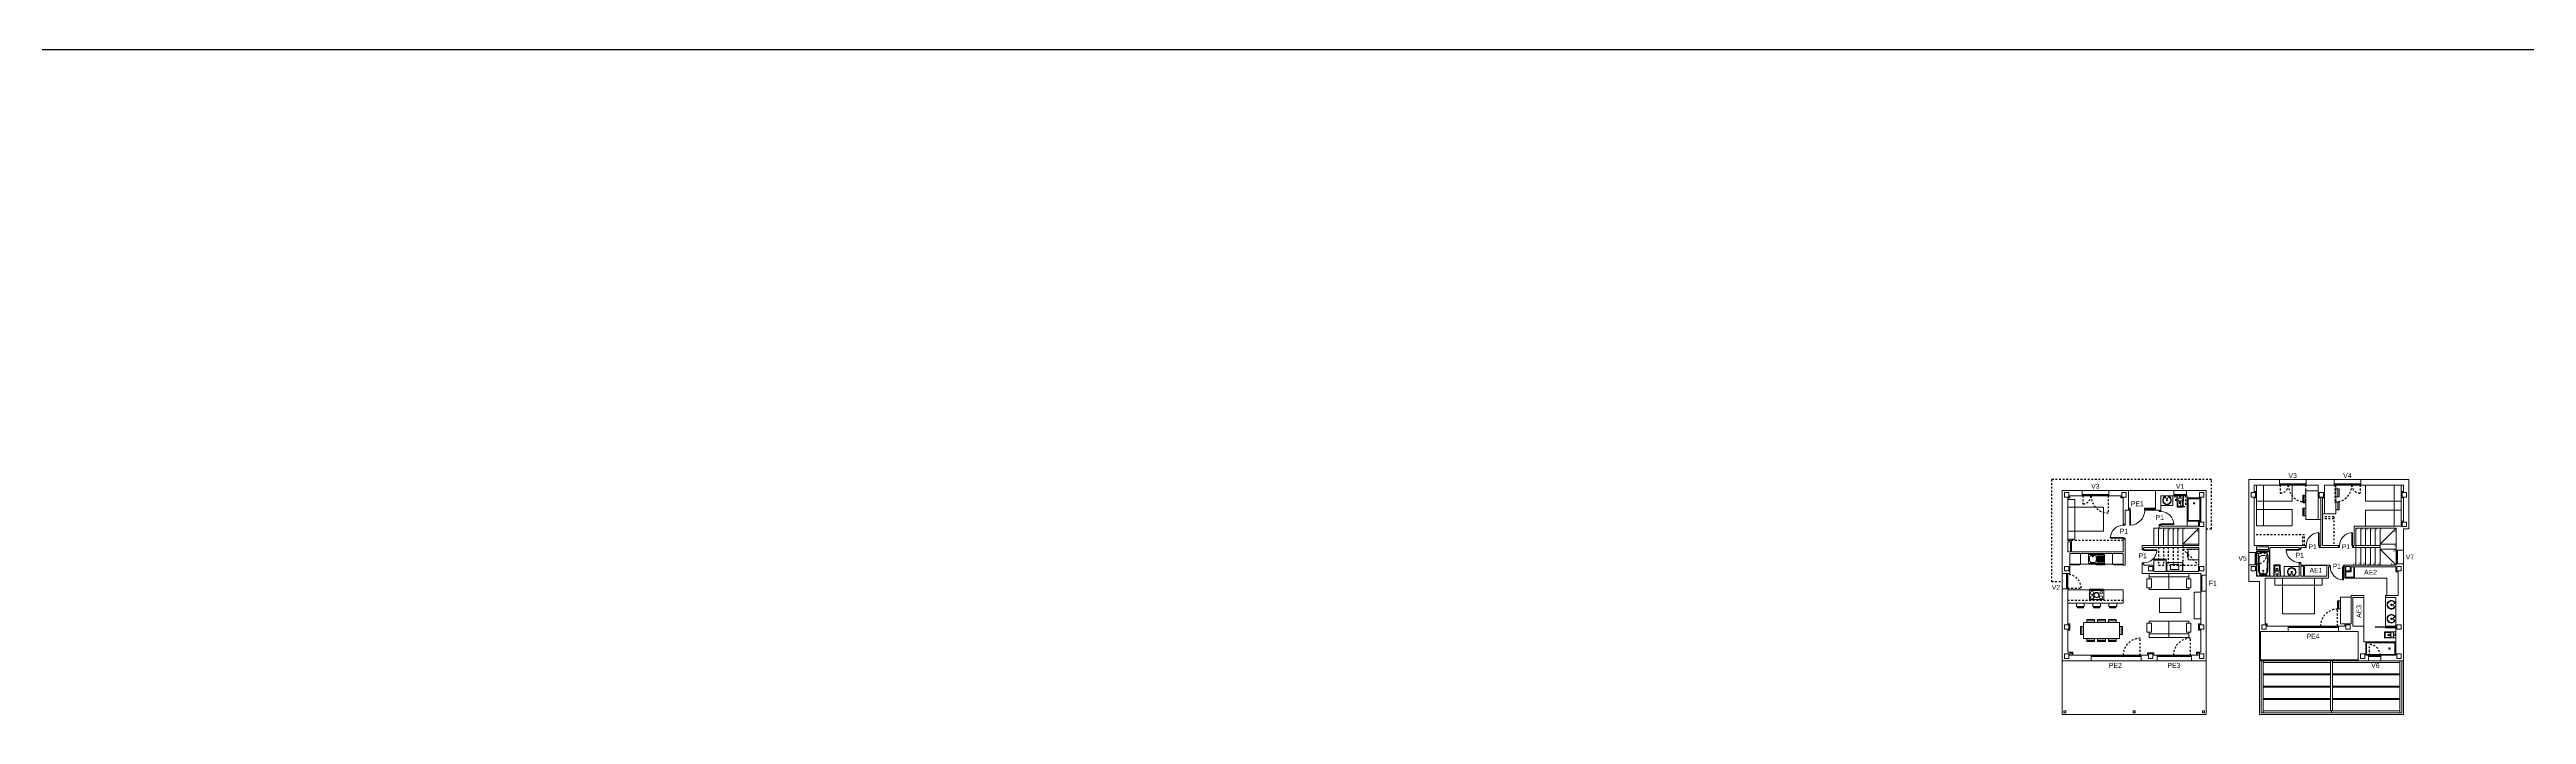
# Model space of a CAD drawing. Header units: millimetres. Extents: x 441156 to 441653, y 4514887 to 4515266.
# Drawn here: x 441396 to 441534.2, y 4515075.8 to 4515112.9 of the extents above; entities that cross this region are included whole.
import ezdxf
from ezdxf.enums import TextEntityAlignment as Align

# ---------------------------------------------------------------- set-up
doc = ezdxf.new("R2010")
doc.units = ezdxf.units.MM
doc.linetypes.add('CONTINUA', pattern=[0])
doc.linetypes.add('RAYITAS', pattern=[0.375, 0.25, -0.125])
doc.layers.add('01_muebles_B', color=254, linetype='Continuous', lineweight=5)
for name, color, linetype in [('01_pilares primera', 6, 'Continuous'), ('01_proyeccion', 36, 'RAYITAS'), ('01_proyección', 4, 'RAYITAS'), ('01_texto cartela', 5, 'Continuous')]:
    doc.layers.add(name, color=color, linetype=linetype)
doc.styles.add('NIEVES2', font='sanss___.ttf')

# ---------------------------------------------------------------- blocks, each defined once
blk = doc.blocks.new('P725-10')
for p, q in [((-0.78, 0.1), (-0.83, 0.1)), ((-0.83, 0), (-0.78, 0)), ((-0.78, 0.1), (-0.78, 0)), ((-0.05, 0.82), (-0.09, 0.82)), ((-0.09, 0.82), (-0.09, 0.1)), ((0, 0.1), (-0.09, 0.1)), ((-0.05, 0.82), (-0.05, 0)), ((-0.05, 0), (0, 0))]:
    blk.add_line(p, q)
blk.add_arc((-0.05, 0.1), 0.725, 93.2758, 180)
blk = doc.blocks.new('A$C3DAE77CF')
at = {"layer": '01_muebles_B', "linetype": 'CONTINUA'}
for p, q in [((0, 13.1), (0, 9.04)), ((0, 13.1), (1.7, 13.1)), ((0.3, 12.8, 0), (0.3, 12.43, 0)), ((0.3, 12.8, 0), (1.7, 12.8)), ((0.82, 12.8, 0), (0.82, 11.9, 0)), ((1.7, 13.1, 0), (1.7, 12.8, 0)), ((3.2, 13.1, 0), (1.7, 13.1, 0)), ((1.7, 12.87, 0), (3.2, 12.87, 0)), ((1.7, 12.8, 0), (3.2, 12.8, 0)), ((1.75, 12.87, 0), (1.75, 12.8, 0)), ((1.75, 12.84, 0), (2.15, 12.84, 0)), ((1.75, 12.83, 0), (2.15, 12.83, 0)), ((2.15, 12.87, 0), (2.15, 12.8, 0)), ((2.2, 12.87, 0), (2.2, 12.8, 0)), ((2.25, 12.87, 0), (2.25, 12.8, 0)), ((2.25, 12.84, 0), (3.15, 12.84, 0)), ((2.25, 12.83, 0), (3.15, 12.83, 0)), ((3.15, 12.87, 0), (3.15, 12.8, 0)), ((3.17, 10.87, 0), (3.17, 12.47, 0)), ((3.87, 12.47, 0), (3.17, 12.47, 0)), ((3.2, 13.1, 0), (3.2, 12.8, 0)), ((3.2, 13.1), (4.75, 13.1, 0)), ((3.2, 12.8), (3.87, 12.8)), ((4.22, 12.8), (4.75, 12.8, 0)), ((4.75, 13.1, 0), (4.75, 12.8, 0)), ((6.25, 13.1, 0), (4.75, 13.1, 0)), ((6.25, 12.87, 0), (4.75, 12.87, 0)), ((6.25, 12.8, 0), (4.75, 12.8, 0)), ((4.8, 12.87, 0), (4.8, 12.8, 0)), ((5.7, 12.84, 0), (4.8, 12.84, 0)), ((5.7, 12.83, 0), (4.8, 12.83, 0)), ((4.86, 11.2, 0), (4.86, 12.8, 0)), ((5.7, 12.87, 0), (5.7, 12.8, 0)), ((5.75, 12.87, 0), (5.75, 12.8, 0)), ((5.8, 12.87, 0), (5.8, 12.8, 0)), ((6.2, 12.84, 0), (5.8, 12.84, 0)), ((6.2, 12.83, 0), (5.8, 12.83, 0)), ((6.2, 12.87, 0), (6.2, 12.8, 0)), ((6.25, 13.1, 0), (8.92, 13.1)), ((6.25, 13.1, 0), (6.25, 12.8, 0)), ((6.25, 12.8, 0), (8.62, 12.8)), ((8.1, 12.8), (8.1, 11.9)), ((8.62, 12.8, 0), (8.62, 12.43, 0)), ((8.92, 13.1, 0), (8.92, 10.35, 0)), ((0.3, 12.08), (0.3, 9.42)), ((0.82, 11.43, 0), (0.82, 10.53, 0)), ((3.87, 12.08, 0), (3.87, 10.87, 0)), ((4.01, 12.08, 0), (4.01, 9.42, 0)), ((4.11, 12.08, 0), (4.11, 9.42, 0)), ((4.11, 11.2, 0), (4.86, 11.2, 0)), ((8.1, 11.4), (8.1, 10.5)), ((8.62, 12.08, 0), (8.62, 10.78, 0)), ((3.87, 10.87, 0), (3.17, 10.87, 0)), ((3.87, 10.87, 0), (4.01, 10.87, 0)), ((5.87, 10.5), (8.5, 10.5)), ((5.87, 9.42), (5.87, 10.5)), ((5.97, 10.4), (8.22, 10.4)), ((5.97, 9.32), (5.97, 10.39)), ((6.24, 9.42), (6.24, 10.4)), ((6.51, 9.42), (6.51, 10.4)), ((6.78, 9.42), (6.78, 10.4)), ((7.05, 9.42), (7.05, 10.4)), ((7.32, 9.5), (7.32, 10.4)), ((7.32, 9.5), (8.22, 10.4)), ((8.22, 9.16), (8.22, 10.4)), ((8.62, 10.35, 0), (8.92, 10.35, 0)), ((8.62, 10.35, 0), (8.62, 9.16, 0)), ((0, 8.34, 0), (0, 9.04, 0)), ((0, 9.04, 0), (0.42, 9.04, 0)), ((0, 8.34), (0, 7.41)), ((0, 8.34, 0), (0.42, 8.34, 0)), ((3.15, 9.42), (0.3, 9.42)), ((0.35, 8.34, 0), (0.35, 9.04, 0)), ((0.42, 8.99, 0), (0.35, 8.99, 0)), ((0.42, 8.99, 0), (0.35, 8.99, 0)), ((0.42, 8.39, 0), (0.35, 8.39, 0)), ((0.38, 8.39, 0), (0.38, 8.99, 0)), ((0.4, 8.39, 0), (0.4, 8.99, 0)), ((0.42, 9.04, 0), (0.42, 9.13)), ((0.42, 9.13), (1.17, 9.13, 0)), ((0.42, 7.71), (0.42, 9.11)), ((1.17, 9.11), (0.42, 9.11)), ((0.42, 8.34, 0), (0.42, 9.04, 0)), ((0.42, 8.34), (0.42, 7.71)), ((1.15, 9.08), (0.45, 9.08)), ((0.45, 9.08), (0.45, 7.73)), ((0.54, 7.99), (0.53, 8.87)), ((0.59, 7.99), (0.57, 8.74)), ((0.69, 9.03), (0.91, 9.03)), ((0.71, 8.87), (0.89, 8.87)), ((1.01, 7.99), (1.03, 8.74)), ((1.06, 7.99), (1.07, 8.87)), ((1.15, 7.73), (1.15, 9.08)), ((2.8, 9.32), (1.17, 9.32)), ((1.17, 9.13, 0), (1.17, 9.32, 0)), ((1.17, 9.11, 0), (1.17, 9.13, 0)), ((1.17, 7.71), (1.17, 9.11)), ((1.66, 8.29), (1.49, 8.29)), ((2.8, 9.32), (2.8, 9.26)), ((2.8, 9.26), (2.9, 9.26)), ((2.8, 8.45), (2.8, 7.71)), ((2.8, 8.44), (2.9, 8.44)), ((3.15, 9.32, 0), (2.9, 9.32, 0)), ((2.9, 9.32), (2.9, 9.26)), ((2.9, 8.45), (2.9, 8.33)), ((2.9, 8.33), (3.1, 8.33)), ((4.35, 8.33), (3.1, 8.33)), ((3.1, 8.33), (3.1, 7.71)), ((4.35, 8.31), (3.1, 8.31)), ((3.15, 9.42, 0), (3.15, 9.32, 0)), ((4.01, 9.42), (3.97, 9.42)), ((4.01, 9.42, 0), (3.97, 9.42, 0)), ((3.97, 9.42, 0), (3.97, 9.32, 0)), ((5, 9.32), (3.97, 9.32, 0)), ((5, 9.42), (4.11, 9.42)), ((4.49, 8.33), (4.35, 8.33)), ((4.35, 8.33, 0), (4.35, 7.71)), ((4.49, 8.23, 0), (4.49, 8.33, 0)), ((5, 9.42), (5, 9.32)), ((8.22, 8.33), (5.32, 8.33)), ((5.32, 8.23, 0), (5.32, 8.33, 0)), ((5.87, 9.42), (5.83, 9.42)), ((5.83, 9.42), (5.83, 9.32)), ((5.97, 9.32), (5.83, 9.32)), ((5.97, 9.42), (7.32, 9.42)), ((5.97, 9.32), (5.97, 8.33)), ((5.97, 9.32), (7.32, 9.32)), ((6.24, 9.32), (6.24, 8.33)), ((6.51, 9.32), (6.51, 8.33)), ((6.78, 9.32), (6.78, 8.33)), ((7.05, 9.32), (7.05, 8.33)), ((7.32, 9.5), (7.32, 8.33)), ((7.32, 9.5), (8.22, 9.5)), ((7.32, 9.32), (7.32, 9.23)), ((7.32, 9.23), (8.22, 9.23)), ((7.32, 9.23), (8.22, 8.33)), ((8.22, 9.16), (8.22, 8.41)), ((8.22, 9.16), (8.62, 9.16)), ((8.22, 9.11), (8.29, 9.11)), ((8.22, 8.46), (8.29, 8.46)), ((8.22, 8.33), (8.22, 8.41)), ((8.22, 8.41), (8.62, 8.41)), ((8.25, 8.46), (8.25, 9.11)), ((8.27, 8.46), (8.27, 9.11)), ((8.29, 9.16), (8.29, 8.41)), ((8.62, 9.16), (8.62, 8.41)), ((8.62, 8.41, 0), (8.62, 8.33, 0)), ((8.62, 3), (8.62, 8.33)), ((0.6, 7.41), (0, 7.41)), ((0.42, 7.71), (2.8, 7.71)), ((1.17, 7.71), (0.42, 7.71)), ((0.45, 7.73), (1.15, 7.73)), ((0.63, 7.79), (0.59, 7.75)), ((0.6, 7.41), (0.6, 4.63)), ((0.63, 7.76), (0.7, 7.76)), ((0.63, 7.76), (0.63, 7.75)), ((0.63, 7.75), (0.7, 7.75)), ((0.73, 7.8), (0.67, 7.8)), ((0.73, 7.84), (0.79, 7.84)), ((0.73, 7.8), (0.79, 7.8)), ((0.79, 7.76), (0.79, 7.89)), ((0.81, 7.89), (0.81, 7.76)), ((0.81, 7.84), (0.87, 7.84)), ((0.81, 7.8), (0.87, 7.8)), ((0.87, 7.8), (0.93, 7.8)), ((0.97, 7.76), (0.9, 7.76)), ((0.9, 7.75), (0.97, 7.75)), ((0.9, 7.61), (0.9, 5.05)), ((4.45, 7.61), (0.9, 7.61)), ((0.97, 7.79), (1.01, 7.75)), ((0.97, 7.75), (0.97, 7.76)), ((1.41, 7.83), (1.41, 7.7)), ((1.44, 8.25), (1.44, 8.04)), ((1.66, 7.99), (1.49, 7.99)), ((1.53, 8.06), (1.53, 8.12)), ((1.6, 8.05), (1.54, 8.05)), ((1.61, 8.06), (1.61, 8.12)), ((1.71, 8.25), (1.71, 8.04)), ((1.74, 7.83), (1.74, 7.7)), ((3.66, 7.21, 0), (1.87, 7.21, 0)), ((2.8, 8.26), (1.97, 8.26)), ((1.97, 7.71, 0), (1.97, 8.26)), ((2.29, 7.71), (2.29, 7.72)), ((2.48, 7.71), (2.29, 7.71)), ((2.37, 7.86), (2.4, 7.86)), ((2.48, 7.71), (2.48, 7.72)), ((2.9, 8.28), (2.9, 7.71)), ((2.9, 8.28), (2.9, 7.71)), ((2.9, 8.28), (3.05, 8.28)), ((3.05, 7.71), (2.9, 7.71)), ((3.05, 8.28), (3.05, 7.71)), ((4.35, 7.71), (3.1, 7.71)), ((4.49, 8.23, 0), (4.45, 8.23, 0)), ((4.45, 8.23, 0), (4.45, 7.61)), ((5.35, 8.23, 0), (5.32, 8.23, 0)), ((5.35, 8.23, 0), (5.35, 7.61)), ((5.35, 7.61), (5.9, 7.61)), ((5.7, 7.96), (5.4, 7.96)), ((5.4, 7.96), (5.4, 7.66)), ((5.4, 7.66), (5.85, 7.66)), ((5.85, 8.23), (5.7, 8.23)), ((5.7, 8.23, 0), (5.7, 7.96, 0)), ((5.85, 8.23), (5.85, 7.66)), ((8.2, 8.23), (5.9, 8.23)), ((5.9, 8.23), (5.9, 7.61)), ((5.9, 7.61), (7.7, 7.61, 0)), ((7.7, 7.61, 0), (7.7, 6.63)), ((8.32, 7.96), (8.32, 6.63)), ((5.7, 6.63, 0), (6.42, 6.63)), ((5.7, 6.63), (5.7, 5.05)), ((5.8, 6.53), (5.8, 4.93)), ((5.8, 6.53, 0), (6.42, 6.53)), ((6.42, 6.53, 0), (6.42, 6.63)), ((6.42, 6.53), (6.42, 4.93)), ((7.62, 6.63), (8.32, 6.63, 0)), ((7.62, 6.53), (7.62, 6.63)), ((7.62, 6.53), (8.2, 6.53, 0)), ((7.62, 6.53), (7.62, 4.93)), ((8.04, 6.1), (8.04, 6.13)), ((8.2, 6.22), (8.18, 6.21)), ((8.2, 6.02), (8.18, 6.02)), ((8.2, 6.53), (8.2, 4.93)), ((8.2, 6.21), (8.2, 6.02)), ((2.2, 4.63, 0), (0.6, 4.63, 0)), ((0.6, 4.63), (0.6, 3)), ((0.62, 4.63), (0.62, 3.02)), ((0.65, 4.63), (0.65, 3.05)), ((2.2, 4.93, 0), (1.02, 4.93, 0)), ((2.2, 4.93, 0), (2.2, 4.63, 0)), ((5, 4.93, 0), (2.2, 4.93, 0)), ((5, 4.86, 0), (2.2, 4.86, 0)), ((2.2, 4.63, 0), (5, 4.63, 0)), ((2.25, 4.93, 0), (2.25, 4.86, 0)), ((2.25, 4.9, 0), (3.95, 4.9, 0)), ((2.25, 4.89, 0), (3.95, 4.89, 0)), ((3.95, 4.93, 0), (3.95, 4.86, 0)), ((4, 4.93, 0), (4, 4.86, 0)), ((4.05, 4.93, 0), (4.05, 4.86, 0)), ((4.95, 4.9, 0), (4.05, 4.9, 0)), ((4.95, 4.89, 0), (4.05, 4.89, 0)), ((4.95, 4.93, 0), (4.95, 4.86, 0)), ((5.35, 4.93, 0), (5, 4.93, 0)), ((5, 4.93, 0), (5, 4.63, 0)), ((6.1, 4.63, 0), (5, 4.63, 0)), ((5.7, 5.05), (5.35, 5.05)), ((5.35, 4.93, 0), (5.35, 5.05, 0)), ((5.43, 5.05), (5.43, 5.05)), ((6.42, 4.93, 0), (5.8, 4.93, 0)), ((6.1, 4.63), (6.1, 3)), ((6.42, 4.93), (6.42, 4.05)), ((7.61, 4.53), (7.61, 4.35)), ((7.62, 4.93), (8.2, 4.93)), ((7.62, 4.93), (7.62, 4.89)), ((7.62, 4.89), (7.62, 4.87)), ((7.62, 4.87), (7.62, 4.83)), ((7.62, 4.83), (8.2, 4.83)), ((7.66, 4.58), (7.87, 4.58)), ((7.66, 4.3), (7.87, 4.3)), ((7.85, 4.48), (7.79, 4.48)), ((7.85, 4.4), (7.79, 4.4)), ((7.86, 4.47), (7.86, 4.41)), ((7.92, 4.53), (7.92, 4.35)), ((8.04, 5.36), (8.04, 5.33)), ((8.07, 4.61), (8.2, 4.61)), ((8.07, 4.27), (8.2, 4.27)), ((8.2, 5.44), (8.18, 5.44)), ((8.2, 5.24), (8.18, 5.25)), ((8.2, 5.25), (8.2, 5.44)), ((8.2, 4.83), (8.2, 3.3)), ((0.6, 3), (6.1, 3)), ((0.6, 3), (0.6, 0)), ((0.62, 3.02), (6.1, 3.02)), ((0.65, 3.05), (6.1, 3.05)), ((0.69, 3), (0.69, 0.1)), ((0.79, 0.1), (0.79, 3)), ((0.79, 2.9, 0), (4.56, 2.9, 0)), ((4.56, 0.2, 0), (4.56, 3, 0)), ((4.66, 0.2, 0), (4.66, 3, 0)), ((4.66, 2.9, 0), (8.43, 2.9)), ((6.1, 3), (6.67, 3)), ((6.52, 3.3), (6.67, 3.3)), ((7.37, 3.3, 0), (6.67, 3.3, 0)), ((6.67, 3.3, 0), (6.67, 3, 0)), ((7.37, 3.23, 0), (6.67, 3.23, 0)), ((7.37, 3, 0), (6.67, 3, 0)), ((6.72, 3.3, 0), (6.72, 3.23, 0)), ((7.32, 3.27, 0), (6.72, 3.27, 0)), ((7.32, 3.26, 0), (6.72, 3.26, 0)), ((7.32, 3.3, 0), (7.32, 3.23, 0)), ((7.37, 3.3), (8.2, 3.3)), ((7.37, 3.3, 0), (7.37, 3, 0)), ((7.37, 3), (8.62, 3, 0)), ((8.43, 0.1), (8.43, 3)), ((8.53, 3), (8.53, 0.1)), ((8.62, 3), (8.62, 0)), ((4.56, 2.26, 0), (0.79, 2.26, 0)), ((4.56, 2.21, 0), (0.79, 2.21, 0)), ((4.56, 1.57, 0), (0.79, 1.57, 0)), ((4.56, 1.53, 0), (0.79, 1.53, 0)), ((8.43, 2.26), (4.66, 2.26, 0)), ((8.43, 2.21), (4.66, 2.21, 0)), ((8.43, 1.57), (4.66, 1.57, 0)), ((8.43, 1.53), (4.66, 1.53, 0)), ((0.6, 0, 0), (8.62, 0)), ((0.69, 0.1, 0), (8.53, 0.1)), ((4.56, 0.89, 0), (0.79, 0.89, 0)), ((4.56, 0.84, 0), (0.79, 0.84, 0)), ((0.79, 0.2, 0), (8.43, 0.2)), ((4.61, 0.1, 0), (4.61, 0.2, 0)), ((4.61, 0.1, 0), (4.61, 0.2, 0)), ((8.43, 0.89), (4.66, 0.89, 0)), ((8.43, 0.84), (4.66, 0.84, 0))]:
    blk.add_line(p, q, dxfattribs=at)
at = {"layer": '01_muebles_B', "linetype": 'CONTINUA', "elevation": 0}
for points in [[(0.42, 11.9), (2.42, 11.9), (2.42, 12.8), (0.42, 12.8)], [(4.96, 12.58), (4.96, 12.15), (4.86, 12.15), (4.86, 12.58)], [(5.03, 12.58), (5.03, 12.15), (4.97, 12.15), (4.97, 12.58)], [(0.42, 10.53), (2.42, 10.53), (2.42, 11.43), (0.42, 11.43)], [(0.43, 11.43), (0.43, 11.9), (0.82, 11.9), (0.82, 11.43)], [(3.01, 12.24), (3.01, 11.81), (3.07, 11.81), (3.07, 12.24)], [(3.01, 11.51), (3.01, 11.08), (3.07, 11.08), (3.07, 11.51)], [(3.08, 12.24), (3.08, 11.81), (3.17, 11.81), (3.17, 12.24)], [(3.08, 11.51), (3.08, 11.08), (3.17, 11.08), (3.17, 11.51)], [(4.96, 11.85), (4.96, 11.41), (4.86, 11.41), (4.86, 11.85)], [(5.03, 11.85), (5.03, 11.41), (4.97, 11.41), (4.97, 11.85)], [(1.87, 7.6), (1.44, 7.6), (1.44, 7.21), (1.87, 7.21)], [(1.87, 5.61), (1.87, 7.61), (3.66, 7.61), (3.66, 5.61)], [(3.66, 7.6), (4.09, 7.6), (4.09, 7.21), (3.66, 7.21)], [(4.95, 6.33), (4.95, 5.9), (5, 5.9), (5, 6.33)], [(5.02, 6.33), (5.02, 5.9), (5.11, 5.9), (5.11, 6.33)], [(5.11, 5.05), (5.7, 5.05), (5.7, 6.55), (5.11, 6.55)]]:
    blk.add_lwpolyline(points, close=True, dxfattribs=at)
for points in [[(4.01, 12.08), (3.87, 12.08), (3.87, 12.8), (3.87, 12.8)], [(4.22, 12.8), (4.22, 12.8), (4.22, 12.08), (4.11, 12.08)], [(4.22, 11.2), (4.22, 12.08)]]:
    blk.add_lwpolyline(points, dxfattribs=at)
at = {"layer": '01_muebles_B', "linetype": 'CONTINUA'}
for points in [[(8.5, 11.9), (6.5, 11.9), (6.5, 12.8), (8.5, 12.8)], [(0.37, 12.13), (0.12, 12.13), (0.12, 12.38), (0.37, 12.38), (0.37, 12.13)], [(4.17, 12.13), (3.92, 12.13), (3.92, 12.38), (4.17, 12.38), (4.17, 12.13)], [(8.5, 10.5), (6.5, 10.5), (6.5, 11.4), (8.5, 11.4)], [(8.1, 11.4), (8.1, 11.9), (8.5, 11.9), (8.5, 11.4)], [(8.55, 12.38), (8.8, 12.38), (8.8, 12.13), (8.55, 12.13), (8.55, 12.38)], [(8.55, 10.73), (8.8, 10.73), (8.8, 10.48), (8.55, 10.48), (8.55, 10.73)], [(0.42, 9.35), (1.1, 9.35), (1.1, 9.2), (0.42, 9.2)], [(0.37, 8.01), (0.12, 8.01), (0.12, 8.26), (0.37, 8.26), (0.37, 8.01)], [(5.65, 8.01), (5.4, 8.01), (5.4, 8.26), (5.65, 8.26), (5.65, 8.01)], [(8.25, 8.01), (8.5, 8.01), (8.5, 8.26), (8.25, 8.26), (8.25, 8.01)], [(0.97, 4.75), (0.72, 4.75), (0.72, 5), (0.97, 5), (0.97, 4.75)], [(5.4, 4.75), (5.65, 4.75), (5.65, 5), (5.4, 5), (5.4, 4.75)], [(7.05, 4.89), (8.2, 4.89), (8.2, 4.87), (7.05, 4.87)], [(8.25, 4.75), (8.5, 4.75), (8.5, 5), (8.25, 5), (8.25, 4.75)], [(6.22, 3.13), (6.47, 3.13), (6.47, 3.38), (6.22, 3.38), (6.22, 3.13)], [(8.2, 4.05), (6.52, 4.05), (6.52, 3.3), (8.2, 3.3)], [(8.15, 4), (6.57, 4), (6.57, 3.35), (8.15, 3.35)], [(8.25, 3.13), (8.5, 3.13), (8.5, 3.38), (8.25, 3.38), (8.25, 3.13)]]:
    blk.add_lwpolyline(points, close=True, dxfattribs=at)
for points in [[(0.3, 12.43), (0.42, 12.43), (0.42, 12.08)], [(0.42, 12.08), (0.3, 12.08)], [(8.62, 12.08), (8.5, 12.08), (8.5, 12.43), (8.62, 12.43)], [(8.5, 10.5), (8.5, 10.78), (8.62, 10.78)], [(8.2, 8.23), (8.2, 7.96)], [(8.2, 7.96), (8.32, 7.96)], [(0.9, 5.05), (1.02, 5.05), (1.02, 4.93)], [(6.52, 3.3), (6.52, 4.05), (6.42, 4.05)]]:
    blk.add_lwpolyline(points, dxfattribs=at)
at = {"layer": '01_muebles_B', "linetype": 'CONTINUA', "flags": 128}
for points in [[(1.76, 7.71, 0.414214), (1.76, 7.71), (1.76, 7.71), (1.75, 8.33, 0.436396), (1.75, 8.34), (1.4, 8.34, 0.436396), (1.4, 8.33), (1.39, 7.71), (1.39, 7.71, 0.414214), (1.39, 7.71)], [(8.2, 4.62, 0.414214), (8.2, 4.63), (8.19, 4.63), (7.57, 4.61, 0.436396), (7.57, 4.61), (7.57, 4.27, 0.436396), (7.57, 4.27), (8.19, 4.26), (8.2, 4.26, 0.414214), (8.2, 4.26)]]:
    blk.add_lwpolyline(points, format="xyb", close=True, dxfattribs=at)
at = {"layer": '01_muebles_B', "linetype": 'CONTINUA'}
for centre, radius in [((0.8, 8.02), 0.0275), ((1.46, 7.93), 0.01), ((1.57, 7.79), 0.051), ((1.69, 7.93), 0.01), ((2.39, 7.95), 0.036), ((7.95, 6.12), 0.036), ((7.95, 5.34), 0.036), ((7.98, 4.56), 0.01), ((7.98, 4.32), 0.01), ((8.12, 4.44), 0.051)]:
    blk.add_circle(centre, radius, dxfattribs=at)
for centre, radius, start, end in [((0.68, 8.87), 0.154, 89.317, 181.6763), ((0.71, 8.73), 0.132, 88.598, 177.0747), ((0.89, 8.73), 0.132, 2.9253, 91.402), ((0.92, 8.87), 0.154, 358.3237, 90.683), ((1.49, 8.25), 0.05, 90, 179.076), ((1.66, 8.25), 0.05, 0.924, 90), ((0.73, 7.99), 0.19, 180.9132, 270), ((0.56, 7.78), 0.05, 270, 314.9968), ((0.73, 7.99), 0.148, 180.8545, 270), ((0.67, 7.75), 0.05, 90, 135), ((0.7, 7.76), 0.017, 206.179, 153.821), ((0.7, 7.76), 0.0075, 270, 90), ((0.8, 7.76), 0.019, 133.1736, 46.8264), ((0.8, 7.76), 0.013, 180, 0), ((0.87, 7.99), 0.148, 270, 359.079), ((0.87, 7.99), 0.19, 270, 359.0249), ((0.9, 7.76), 0.017, 26.179, 333.821), ((0.9, 7.76), 0.0075, 90, 270), ((0.93, 7.75), 0.05, 45.1537, 90), ((1.04, 7.78), 0.05, 224.9908, 270), ((1.42, 7.83), 0.007, 93.0641, 179.076), ((1.57, 4.86), 2.98, 86.9359, 93.0641), ((1.49, 8.04), 0.05, 179.076, 270), ((1.57, 8.12), 0.04, 0, 180), ((1.54, 8.06), 0.01, 180, 270), ((1.6, 8.06), 0.01, 270, 0), ((1.66, 8.04), 0.05, 270, 0.924), ((1.73, 7.83), 0.007, 0.924, 86.9359), ((2.39, 7.95), 0.243, 294.8749, 245.1251), ((2.39, 7.95), 0.213, 292.0656, 248.0564), ((2.28, 7.72), 0.0128, 3.786, 59.4709), ((2.29, 7.71), 0.0027, 186.6841, 270), ((2.58, 7.71), 0.279, 163.1835, 180.617), ((2.45, 7.75), 0.143, 134.3044, 163.1835), ((2.39, 7.81), 0.0498, 107.9532, 134.3044), ((2.39, 7.81), 0.0498, 45.6956, 72.5904), ((2.32, 7.75), 0.143, 16.8165, 45.6956), ((2.19, 7.71), 0.279, 359.383, 16.8165), ((2.5, 7.72), 0.0128, 120.5291, 176.214), ((2.48, 7.71), 0.0027, 270, 353.3159), ((7.95, 6.12), 0.243, 24.8749, 335.1251), ((7.95, 5.34), 0.243, 24.8749, 335.1251), ((7.95, 6.12), 0.213, 22.0656, 338.0564), ((7.95, 5.34), 0.213, 21.9436, 337.9344), ((8.09, 6.12), 0.0498, 135.6956, 162.5904), ((8.09, 6.12), 0.0498, 197.9532, 224.3044), ((8.16, 6.05), 0.143, 106.8165, 135.6956), ((8.16, 6.18), 0.143, 224.3044, 253.1835), ((8.2, 5.92), 0.279, 89.383, 106.8165), ((8.2, 6.31), 0.279, 253.1835, 270.617), ((8.18, 6.23), 0.0128, 210.5291, 266.214), ((8.18, 6.01), 0.0128, 93.786, 149.4709), ((8.2, 6.21), 0.0027, 0, 83.3159), ((8.2, 6.02), 0.0027, 276.6841, 0), ((7.66, 4.53), 0.05, 90.924, 180), ((7.66, 4.35), 0.05, 180, 269.076), ((7.79, 4.44), 0.04, 90, 270), ((7.85, 4.47), 0.01, 0, 90), ((7.85, 4.41), 0.01, 270, 0), ((7.87, 4.53), 0.05, 0, 90.924), ((7.87, 4.35), 0.05, 269.076, 0), ((8.09, 5.34), 0.0498, 135.6956, 162.0468), ((8.09, 5.34), 0.0498, 197.4096, 224.3044), ((8.16, 5.28), 0.143, 106.8165, 135.6956), ((8.16, 5.41), 0.143, 224.3044, 253.1835), ((11.04, 4.44), 2.98, 176.9359, 183.0641), ((8.07, 4.6), 0.007, 90.924, 176.9359), ((8.07, 4.28), 0.007, 183.0641, 269.076), ((8.2, 5.15), 0.279, 89.383, 106.8165), ((8.2, 5.54), 0.279, 253.1835, 270.617), ((8.18, 5.45), 0.0128, 210.5291, 266.214), ((8.18, 5.23), 0.0128, 93.786, 149.4709), ((8.2, 5.44), 0.0027, 0, 83.3159), ((8.2, 5.25), 0.0027, 276.6841, 0), ((7.84, 3.68), 0.04, 0.0137, 180.0137), ((7.84, 3.68), 0.04, 180.0137, 0.0137)]:
    blk.add_arc(centre, radius, start, end, dxfattribs=at)
at = {"layer": '01_muebles_B', "linetype": 'CONTINUA', "extrusion": (0, 0, -1)}
blk.add_ellipse((0.8, 7.89), major_axis=(-0.013, 0), ratio=0.955769, start_param=0, end_param=3.141593, dxfattribs=at)
at = {"layer": '01_proyección', "color": 120, "ltscale": 0.25}
for p, q in [((3.11, 10.02), (0.3, 10.02)), ((3.01, 9.42, 0), (3.01, 10.02, 0)), ((3.11, 9.42, 0), (3.11, 10.02, 0)), ((4.74, 11.02, 0), (4.11, 11.02, 0)), ((4.74, 10.92, 0), (4.11, 10.92, 0)), ((4.74, 11.02, 0), (4.74, 9.42, 0))]:
    blk.add_line(p, q, dxfattribs=at)
at = {"layer": '01_muebles_B', "linetype": 'CONTINUA'}
for p in [(3.97, 9.32, 0), (5.83, 9.32)]:
    blk.add_blockref('P725-10', p, dxfattribs=at)
at = {"layer": '01_muebles_B', "linetype": 'CONTINUA', "rotation": 90}
blk.add_blockref('P725-10', (2.9, 9.26), dxfattribs=at)
at = {"layer": '01_muebles_B', "linetype": 'CONTINUA', "xscale": -1, "rotation": 180}
blk.add_blockref('P725-10', (5.32, 8.33, 0), dxfattribs=at)
at = {"layer": '01_muebles_B', "linetype": 'CONTINUA', "style": 'NIEVES2'}
for s, p in [('2', (6.04, 10.27, 0)), ('3', (6.31, 10.27, 0)), ('4', (6.58, 10.27, 0)), ('5', (6.85, 10.27, 0)), ('6', (7.12, 10.27, 0)), ('7', (7.39, 10.27, 0)), ('8', (8.15, 10.17, 0)), ('17', (5.89, 8.36, 0)), ('16', (6.16, 8.36, 0)), ('15', (6.43, 8.36, 0)), ('14', (6.7, 8.36, 0)), ('13', (6.97, 8.36, 0)), ('12', (7.24, 8.36, 0)), ('11', (8, 8.36, 0)), ('10', (8.11, 9.09, 0)), ('9', (8.15, 9.36, 0))]:
    blk.add_text(s, height=0.103, dxfattribs=at).set_placement(p, align=Align.CENTER)
blk = doc.blocks.new('5-fuegos')
blk.add_lwpolyline([(-0.4, -0.25), (0.4, -0.25), (0.4, 0.25), (-0.4, 0.25)], close=True)
for centre, radius in [((-0.25, 0.11), 0.089), ((0, 0), 0.152), ((0, 0), 0.127), ((0.27, 0.13), 0.0693), ((-0.25, -0.13), 0.089), ((0.25, -0.13), 0.089)]:
    blk.add_circle(centre, radius)
blk = doc.blocks.new('lavadora')
blk.add_lwpolyline([(0.6, 0), (0, 0), (0, 0.6), (0.6, 0.6)], close=True)
blk.add_lwpolyline([(0.6, 0.45), (0.64, 0.41), (0.64, 0.19), (0.6, 0.15)])
blk = doc.blocks.new('A$C3DD376F2')
at = {"layer": '01_muebles_B', "linetype": 'CONTINUA'}
for p, q in [((1.7, 12.5, 0), (0.6, 12.5, 0)), ((0.6, 12.5, 0), (0.6, 7.86, 0)), ((1.7, 12.2, 0), (1.7, 12.5, 0)), ((1.7, 12.5, 0), (3.2, 12.5, 0)), ((4.3, 12.5, 0), (3.2, 12.5, 0)), ((3.2, 12.2, 0), (3.2, 12.5, 0)), ((4.3, 12.5, 0), (4.3, 11.4, 0)), ((4.3, 12.5, 0), (5.8, 12.5, 0)), ((6.1, 12.5, 0), (5.8, 12.5, 0)), ((5.8, 12.5, 0), (5.8, 11.4, 0)), ((5.8, 12.5, 0), (6.82, 12.5, 0)), ((6.82, 12.2, 0), (6.82, 12.5, 0)), ((6.82, 12.5, 0), (7.52, 12.5, 0)), ((7.52, 12.2, 0), (7.52, 12.5, 0)), ((7.52, 12.5, 0), (8.62, 12.5, 0)), ((8.62, 7.77, 0), (8.62, 12.5, 0)), ((0.9, 12.08, 0), (0.9, 9.71, 0)), ((1.02, 12.08, 0), (0.9, 12.08, 0)), ((1.7, 12.2, 0), (1.02, 12.2, 0)), ((1.02, 12.2, 0), (1.02, 12.08, 0)), ((1.3, 11.57, 0), (1.3, 10.22, 0)), ((1.7, 12.27, 0), (3.2, 12.27, 0)), ((1.7, 12.2, 0), (3.2, 12.2, 0)), ((1.75, 12.27, 0), (1.75, 12.2, 0)), ((1.75, 12.24, 0), (2.15, 12.24, 0)), ((1.75, 12.23, 0), (2.15, 12.23, 0)), ((2.15, 12.27, 0), (2.15, 12.2, 0)), ((2.2, 12.27, 0), (2.2, 12.2, 0)), ((2.25, 12.27, 0), (2.25, 12.2, 0)), ((2.25, 12.24, 0), (3.15, 12.24, 0)), ((2.25, 12.23, 0), (3.15, 12.23, 0)), ((3.15, 12.27, 0), (3.15, 12.2, 0)), ((3.87, 12.2, 0), (3.2, 12.2, 0)), ((3.87, 12.2, 0), (3.87, 12.08, 0)), ((3.87, 12.08, 0), (4, 12.08, 0)), ((4, 12.08, 0), (4, 10.61, 0)), ((4.3, 11.4, 0), (4.1, 11.4, 0)), ((4.1, 11.4, 0), (4.1, 10.61, 0)), ((4.31, 11.4, 0), (4.37, 11.4, 0)), ((4.37, 11.43, 0), (4.37, 11.4, 0)), ((4.38, 11.5, 0), (4.38, 11.44, 0)), ((5.18, 11.5, 0), (5.18, 11.44, 0)), ((5.19, 11.43, 0), (5.19, 11.4, 0)), ((5.26, 11.5, 0), (5.26, 11.4, 0)), ((5.8, 11.5, 0), (5.26, 11.5, 0)), ((5.8, 11.4, 0), (5.26, 11.4, 0)), ((5.31, 11.5, 0), (5.31, 11.4, 0)), ((5.75, 11.47, 0), (5.31, 11.47, 0)), ((5.75, 11.43, 0), (5.31, 11.43, 0)), ((5.75, 11.5, 0), (5.75, 11.4, 0)), ((6, 11.4, 0), (5.8, 11.4, 0)), ((6, 11.4, 0), (6, 11.37, 0)), ((6.1, 11.37, 0), (6, 11.37, 0)), ((6.1, 12.2, 0), (6.1, 11.37, 0)), ((6.82, 12.2, 0), (6.1, 12.2, 0)), ((6.77, 11.65, 0), (6.1, 11.65, 0)), ((6.34, 12.2, 0), (6.53, 12.2, 0)), ((6.34, 12.2, 0), (6.34, 12.18, 0)), ((6.45, 12.04, 0), (6.42, 12.04, 0)), ((6.53, 12.2, 0), (6.53, 12.18, 0)), ((6.77, 11.65, 0), (6.77, 12.2, 0)), ((6.82, 12.27, 0), (7.52, 12.27, 0)), ((6.82, 12.2, 0), (7.52, 12.2, 0)), ((6.87, 12.2, 0), (6.87, 12.27, 0)), ((6.87, 12.24, 0), (7.47, 12.24, 0)), ((6.87, 12.23, 0), (7.47, 12.23, 0)), ((7.01, 12.07, 0), (7.01, 12.2, 0)), ((7.04, 11.66, 0), (7.04, 11.87, 0)), ((7.09, 11.92, 0), (7.26, 11.92, 0)), ((7.09, 11.61, 0), (7.26, 11.61, 0)), ((7.13, 11.85, 0), (7.13, 11.79, 0)), ((7.14, 11.86, 0), (7.2, 11.86, 0)), ((7.21, 11.85, 0), (7.21, 11.79, 0)), ((7.31, 11.66, 0), (7.31, 11.87, 0)), ((7.34, 12.07, 0), (7.34, 12.2, 0)), ((7.47, 12.2, 0), (7.47, 12.27, 0)), ((7.52, 12.2, 0), (7.57, 12.2, 0)), ((7.57, 12.08, 0), (7.57, 12.2, 0)), ((7.57, 12.08, 0), (8.32, 12.08, 0)), ((8.32, 10.78, 0), (8.32, 12.08, 0)), ((1.12, 9.71, 0), (0.9, 9.71, 0)), ((1.12, 9.71, 0), (1.12, 9.08, 0)), ((4, 10.61, 0), (4.1, 10.61, 0)), ((4, 9.78, 0), (4, 9.08, 0)), ((4, 9.78, 0), (4.1, 9.78, 0)), ((4.1, 9.78, 0), (4.1, 8.33, 0)), ((5.7, 9.42, 0), (5.7, 10.4, 0)), ((6, 10.4, 0), (5.7, 10.4, 0)), ((5.97, 9.42, 0), (5.97, 10.4, 0)), ((6, 10.54, 0), (6, 10.4, 0)), ((6.1, 10.54, 0), (6, 10.54, 0)), ((8.22, 10.4, 0), (6, 10.4, 0)), ((6.1, 10.54, 0), (6.1, 10.5, 0)), ((8.2, 10.5, 0), (6.1, 10.5, 0)), ((6.24, 9.42, 0), (6.24, 10.4, 0)), ((6.51, 9.42, 0), (6.51, 10.4, 0)), ((6.78, 9.42, 0), (6.78, 10.4, 0)), ((7.05, 9.42, 0), (7.05, 10.4, 0)), ((7.32, 9.42, 0), (7.32, 10.4, 0)), ((7.32, 9.5, 0), (8.22, 10.4, 0)), ((7.57, 10.78, 0), (7.57, 10.5, 0)), ((8.32, 10.78, 0), (8.2, 10.78, 0)), ((8.2, 10.5, 0), (8.2, 10.78, 0)), ((8.22, 9.42, 0), (8.22, 10.4, 0)), ((4, 8.98, 0), (1.02, 8.98, 0)), ((1.02, 7.86, 0), (1.02, 8.98, 0)), ((4, 8.38, 0), (1.02, 8.38, 0)), ((4, 9.08, 0), (1.12, 9.08, 0)), ((1.62, 8.98, 0), (1.62, 8.38, 0)), ((2.06, 8.43, 0), (2.06, 8.92, 0)), ((2.06, 8.92, 0), (2.96, 8.92, 0)), ((2.96, 8.43, 0), (2.06, 8.43, 0)), ((2.52, 8.85, 0), (2.92, 8.85, 0)), ((2.52, 8.83, 0), (2.92, 8.83, 0)), ((2.52, 8.8, 0), (2.92, 8.8, 0)), ((2.52, 8.78, 0), (2.92, 8.78, 0)), ((2.52, 8.75, 0), (2.92, 8.75, 0)), ((2.52, 8.73, 0), (2.92, 8.73, 0)), ((2.52, 8.7, 0), (2.92, 8.7, 0)), ((2.52, 8.68, 0), (2.92, 8.68, 0)), ((2.52, 8.65, 0), (2.92, 8.65, 0)), ((2.52, 8.63, 0), (2.92, 8.63, 0)), ((2.52, 8.6, 0), (2.92, 8.6, 0)), ((2.52, 8.58, 0), (2.92, 8.58, 0)), ((2.52, 8.55, 0), (2.92, 8.55, 0)), ((2.52, 8.53, 0), (2.92, 8.53, 0)), ((2.52, 8.5, 0), (2.92, 8.5, 0)), ((2.96, 8.92, 0), (2.96, 8.43, 0)), ((3.4, 8.98, 0), (3.4, 8.38, 0)), ((4, 8.98, 0), (4, 8.33, 0)), ((4, 8.33, 0), (4.1, 8.33, 0)), ((8.22, 9.42, 0), (5.05, 9.42, 0)), ((5.05, 9.42, 0), (5.05, 9.24, 0)), ((5.05, 9.42, 0), (5.05, 9.24, 0)), ((5.15, 9.24, 0), (5.05, 9.24, 0)), ((5.05, 8.41, 0), (5.05, 7.87, 0)), ((5.15, 8.41, 0), (5.05, 8.41, 0)), ((8.22, 9.32, 0), (5.15, 9.32, 0)), ((5.15, 9.32, 0), (5.15, 9.24, 0)), ((5.15, 9.32, 0), (5.15, 9.24, 0)), ((5.15, 8.41, 0), (5.15, 8.33, 0)), ((5.7, 8.33, 0), (5.15, 8.33, 0)), ((5.15, 8.33, 0), (5.7, 8.33, 0)), ((6.4, 8.6, 0), (5.7, 8.6, 0)), ((5.7, 8.33, 0), (5.7, 7.97, 0)), ((6.43, 8, 0), (6.43, 8.47, 0)), ((7.3, 8, 0), (7.3, 8.47, 0)), ((7.32, 9.5, 0), (8.22, 9.5, 0)), ((8.22, 8.33, 0), (8.2, 8.33, 0)), ((8.22, 8.33, 0), (8.2, 8.33, 0)), ((8.2, 8.33, 0), (8.2, 7.97, 0)), ((8.22, 8.33, 0), (8.22, 9.32, 0)), ((1.02, 7.86, 0), (0.6, 7.86, 0)), ((0.6, 7.86, 0), (0.6, 7.01, 0)), ((0.9, 7.01, 0), (0.6, 7.01, 0)), ((0.6, 7.01, 0), (0.6, 3, 0)), ((0.83, 7.86, 0), (0.83, 7.01, 0)), ((0.83, 7.81, 0), (0.9, 7.81, 0)), ((0.83, 7.05, 0), (0.9, 7.05, 0)), ((0.86, 7.05, 0), (0.86, 7.81, 0)), ((0.87, 7.05, 0), (0.87, 7.81, 0)), ((0.9, 7.86, 0), (0.9, 7.01, 0)), ((0.9, 7.01, 0), (0.9, 5.05, 0)), ((4, 6.96, 0), (0.9, 6.96, 0)), ((4, 6.21, 0), (4, 6.96, 0)), ((8.32, 7.87, 0), (5.05, 7.87, 0)), ((7.65, 7.67, 0), (5.45, 7.67, 0)), ((5.7, 7.97, 0), (8.2, 7.97, 0)), ((6.43, 8, 0), (7.3, 8, 0)), ((6.55, 7.87, 0), (6.55, 6.97, 0)), ((8.32, 7.77, 0), (8.32, 7.87, 0)), ((8.62, 7.77, 0), (8.32, 7.77, 0)), ((8.32, 7.77, 0), (8.32, 6.87, 0)), ((8.32, 7.72, 0), (8.39, 7.72, 0)), ((8.32, 6.92, 0), (8.39, 6.92, 0)), ((8.35, 6.92, 0), (8.35, 7.72, 0)), ((8.37, 6.92, 0), (8.37, 7.72, 0)), ((8.39, 7.77, 0), (8.39, 6.87, 0)), ((8.62, 7.77, 0), (8.62, 6.87, 0)), ((4, 6.21, 0), (0.9, 6.21, 0)), ((8.62, 6.87, 0), (8.32, 6.87, 0)), ((8.32, 5.05, 0), (8.32, 6.87, 0)), ((8.62, 6.87, 0), (8.62, 3, 0)), ((0.9, 4.7, 0), (0.9, 3.47, 0)), ((7.65, 4.5, 0), (5.45, 4.5, 0)), ((6.55, 4.3, 0), (6.55, 5.2, 0)), ((8.2, 4.7, 0), (8.2, 5.05, 0)), ((8.2, 5.05, 0), (8.32, 5.05, 0)), ((8.32, 4.7, 0), (8.2, 4.7, 0)), ((8.32, 3.47, 0), (8.32, 4.7, 0)), ((0.6, 3, 0), (2.2, 3, 0)), ((0.6, 3, 0), (0.6, 0, 0)), ((0.6, 3, 0), (2.2, 3, 0)), ((0.9, 3.47, 0), (1.19, 3.47, 0)), ((1.19, 3.47, 0), (1.19, 3.3, 0)), ((1.19, 3.3, 0), (2.2, 3.3, 0)), ((2.2, 3.3, 0), (2.2, 3, 0)), ((5, 3.3, 0), (2.2, 3.3, 0)), ((5, 3.23, 0), (2.2, 3.23, 0)), ((2.2, 3, 0), (5, 3, 0)), ((2.25, 3.3, 0), (2.25, 3.23, 0)), ((2.25, 3.27, 0), (3.95, 3.27, 0)), ((2.25, 3.26, 0), (3.95, 3.26, 0)), ((3.95, 3.3, 0), (3.95, 3.23, 0)), ((4, 3.3, 0), (4, 3.23, 0)), ((4.05, 3.3, 0), (4.05, 3.23, 0)), ((4.95, 3.27, 0), (4.05, 3.27, 0)), ((4.95, 3.26, 0), (4.05, 3.26, 0)), ((4.95, 3.3, 0), (4.95, 3.23, 0)), ((5, 3.3, 0), (5.35, 3.3, 0)), ((5, 3.3, 0), (5, 3, 0)), ((5, 3, 0), (5.9, 3, 0)), ((5.9, 3.3, 0), (5.7, 3.3, 0)), ((7.8, 3.3, 0), (5.9, 3.3, 0)), ((5.9, 3.3, 0), (5.9, 3, 0)), ((7.8, 3.23, 0), (5.9, 3.23, 0)), ((7.8, 3, 0), (5.9, 3, 0)), ((5.95, 3.3, 0), (5.95, 3.23, 0)), ((5.95, 3.27, 0), (6.75, 3.27, 0)), ((5.95, 3.26, 0), (6.75, 3.26, 0)), ((6.75, 3.3, 0), (6.75, 3.23, 0)), ((6.8, 3.3, 0), (6.8, 3.23, 0)), ((6.85, 3.3, 0), (6.85, 3.23, 0)), ((7.75, 3.27, 0), (6.85, 3.27, 0)), ((7.75, 3.26, 0), (6.85, 3.26, 0)), ((7.75, 3.3, 0), (7.75, 3.23, 0)), ((7.8, 3.3, 0), (8.08, 3.3, 0)), ((7.8, 3.3, 0), (8.08, 3.3, 0)), ((7.8, 3.3, 0), (7.8, 3, 0)), ((7.8, 3, 0), (8.62, 3, 0)), ((8.32, 3.47, 0), (8.08, 3.47, 0)), ((8.08, 3.47, 0), (8.08, 3.3, 0)), ((8.62, 3, 0), (8.62, 0, 0)), ((0.6, 0, 0), (8.62, 0, 0))]:
    blk.add_line(p, q, dxfattribs=at)
for points in [[(0.97, 12.13), (0.72, 12.13), (0.72, 12.38), (0.97, 12.38), (0.97, 12.13)], [(4.17, 12.13), (3.92, 12.13), (3.92, 12.38), (4.17, 12.38), (4.17, 12.13)], [(8.25, 12.38), (8.5, 12.38), (8.5, 12.13), (8.25, 12.13), (8.25, 12.38)], [(8.25, 10.73), (8.5, 10.73), (8.5, 10.48), (8.25, 10.48), (8.25, 10.73)], [(0.97, 8.01), (0.72, 8.01), (0.72, 8.26), (0.97, 8.26), (0.97, 8.01)], [(5.65, 8.01), (5.4, 8.01), (5.4, 8.26), (5.65, 8.26), (5.65, 8.01)], [(8.25, 8.01), (8.5, 8.01), (8.5, 8.26), (8.25, 8.26), (8.25, 8.01)], [(0.97, 4.75), (0.72, 4.75), (0.72, 5), (0.97, 5), (0.97, 4.75)], [(8.25, 4.75), (8.5, 4.75), (8.5, 5), (8.25, 5), (8.25, 4.75)], [(0.97, 3.13), (0.72, 3.13), (0.72, 3.38), (0.97, 3.38), (0.97, 3.13)], [(5.65, 3.13), (5.4, 3.13), (5.4, 3.38), (5.65, 3.38), (5.65, 3.13)], [(8.25, 3.13), (8.5, 3.13), (8.5, 3.38), (8.25, 3.38), (8.25, 3.13)]]:
    blk.add_lwpolyline(points, close=True, dxfattribs=at)
at = {"layer": '01_muebles_B', "linetype": 'CONTINUA', "elevation": 0}
for points in [[(0.9, 11.57), (0.9, 12), (1.3, 12), (1.3, 11.57)], [(2.9, 10.22), (0.9, 10.22), (0.9, 11.57), (2.9, 11.57)], [(4.38, 11.51), (4.38, 11.5), (4.3, 11.5), (4.3, 11.51)], [(4.37, 11.4), (4.3, 11.4), (4.3, 11.5), (4.37, 11.5)], [(4.37, 11.4), (4.37, 11.39), (4.3, 11.39), (4.3, 11.4)], [(4.38, 11.44), (4.38, 11.43), (4.37, 11.43), (4.37, 11.44)], [(4.37, 11.39), (4.37, 10.57), (4.41, 10.57), (4.41, 11.39)], [(5.18, 11.51), (5.18, 11.5), (5.26, 11.5), (5.26, 11.51)], [(5.18, 11.44), (5.18, 11.43), (5.19, 11.43), (5.19, 11.44)], [(5.19, 11.4), (5.19, 11.39), (5.26, 11.39), (5.26, 11.4)], [(8.32, 12.08), (7.57, 12.08), (7.57, 10.78), (8.32, 10.78)], [(8.27, 12.03), (7.62, 12.03), (7.62, 10.83), (8.27, 10.83)], [(0.9, 10.22), (0.9, 9.78), (1.3, 9.78), (1.3, 10.22)], [(0.9, 9.64), (1.05, 9.64), (1.05, 9.08), (0.9, 9.08)], [(1.08, 8.36), (1.08, 8.34), (1.58, 8.34), (1.58, 8.36)], [(2.49, 8.36), (2.49, 8.34), (2.99, 8.34), (2.99, 8.36)], [(3.45, 8.36), (3.45, 8.34), (3.95, 8.34), (3.95, 8.36)], [(5.7, 8.67), (5.7, 7.97), (6.4, 7.97), (6.4, 8.67)], [(6.4, 8.47), (7.32, 8.47), (7.32, 7.97), (6.4, 7.97)], [(6.63, 8.36), (7.1, 8.36), (7.1, 8.08), (6.63, 8.08)], [(2.88, 6.97), (2.14, 6.97), (2.14, 6.99), (2.88, 6.99)], [(5.32, 7.57), (5.32, 7.07), (5.57, 7.07), (5.57, 7.57)], [(7.77, 7.57), (7.77, 7.07), (7.52, 7.07), (7.52, 7.57)], [(1.78, 5.94), (1.78, 5.96), (1.43, 5.96), (1.43, 5.94)], [(1.62, 5.96), (1.62, 6.02), (1.6, 6.02), (1.6, 5.96)], [(2.34, 5.94), (2.34, 5.96), (2.69, 5.96), (2.69, 5.94)], [(2.5, 5.96), (2.5, 6.02), (2.52, 6.02), (2.52, 5.96)], [(3.24, 5.94), (3.24, 5.96), (3.59, 5.96), (3.59, 5.94)], [(3.41, 5.96), (3.41, 6.02), (3.43, 6.02), (3.43, 5.96)], [(7.22, 5.68), (7.22, 6.48), (6.03, 6.48), (6.03, 5.68)], [(8.32, 5.34), (7.95, 5.34), (7.95, 6.83), (8.32, 6.83)], [(1.62, 4.9), (1.62, 4.46), (1.68, 4.46), (1.68, 4.9)], [(1.69, 4.9), (1.69, 4.46), (1.79, 4.46), (1.79, 4.9)], [(1.79, 5.13), (3.79, 5.13), (3.79, 4.23), (1.79, 4.23)], [(1.97, 5.29), (2.4, 5.29), (2.4, 5.23), (1.97, 5.23)], [(1.97, 5.22), (2.4, 5.22), (2.4, 5.13), (1.97, 5.13)], [(1.97, 4.14), (2.4, 4.14), (2.4, 4.23), (1.97, 4.23)], [(2.57, 5.29), (3, 5.29), (3, 5.23), (2.57, 5.23)], [(2.57, 5.22), (3, 5.22), (3, 5.13), (2.57, 5.13)], [(2.57, 4.14), (3, 4.14), (3, 4.23), (2.57, 4.23)], [(3.18, 5.29), (3.61, 5.29), (3.61, 5.23), (3.18, 5.23)], [(3.18, 5.22), (3.61, 5.22), (3.61, 5.13), (3.18, 5.13)], [(3.18, 4.14), (3.61, 4.14), (3.61, 4.23), (3.18, 4.23)], [(3.88, 4.9), (3.88, 4.46), (3.79, 4.46), (3.79, 4.9)], [(3.95, 4.9), (3.95, 4.46), (3.89, 4.46), (3.89, 4.9)], [(5.32, 4.6), (5.32, 5.1), (5.57, 5.1), (5.57, 4.6)], [(7.77, 4.6), (7.77, 5.1), (7.52, 5.1), (7.52, 4.6)], [(1.02, 3.42), (1.14, 3.42), (1.14, 3.3), (1.02, 3.3)], [(1.97, 4.07), (2.4, 4.07), (2.4, 4.12), (1.97, 4.12)], [(2.57, 4.07), (3, 4.07), (3, 4.12), (2.57, 4.12)], [(3.18, 4.07), (3.61, 4.07), (3.61, 4.12), (3.18, 4.12)], [(8.13, 3.42), (8.25, 3.42), (8.25, 3.3), (8.13, 3.3)], [(0.79, 0.2), (0.69, 0.2), (0.69, 0.1), (0.79, 0.1)], [(4.66, 0.2), (4.56, 0.2), (4.56, 0.1), (4.66, 0.1)], [(8.43, 0.2), (8.53, 0.2), (8.53, 0.1), (8.43, 0.1)]]:
    blk.add_lwpolyline(points, close=True, dxfattribs=at)
for points in [[(5.19, 11.5), (5.19, 11.4)], [(5.26, 11.4), (5.26, 11.5)], [(5.45, 7.57), (5.45, 7.87), (7.65, 7.87), (7.65, 7.57)], [(7.65, 7.07), (7.65, 6.97), (5.45, 6.97), (5.45, 7.07)], [(1.39, 6.21), (1.39, 6.02), (1.82, 6.02), (1.82, 6.21)], [(2.73, 6.21), (2.73, 6.02), (2.3, 6.02), (2.3, 6.21)], [(3.64, 6.21), (3.64, 6.02), (3.2, 6.02), (3.2, 6.21)], [(0.9, 5.05), (1.02, 5.05), (1.02, 4.7), (0.9, 4.7)], [(7.65, 5.1), (7.65, 5.2), (5.45, 5.2), (5.45, 5.1)], [(5.45, 4.6), (5.45, 4.3), (7.65, 4.3), (7.65, 4.6)]]:
    blk.add_lwpolyline(points, dxfattribs=at)
at = {"layer": '01_muebles_B', "linetype": 'CONTINUA', "elevation": 0, "flags": 128}
blk.add_lwpolyline([(6.99, 12.2, 0.414214), (6.99, 12.2), (6.99, 12.2), (7, 11.57, 0.436396), (7, 11.57), (7.35, 11.57, 0.436396), (7.35, 11.57), (7.36, 12.2), (7.36, 12.2, 0.414214), (7.36, 12.2)], format="xyb", close=True, dxfattribs=at)
at = {"layer": '01_muebles_B', "linetype": 'CONTINUA'}
blk.add_lwpolyline([(5.35, 3.3), (5.35, 3.43), (5.7, 3.43), (5.7, 3.3)], dxfattribs=at)
for centre, radius in [((6.44, 11.95, 0), 0.036), ((7.05, 11.98, 0), 0.01), ((7.17, 12.12, 0), 0.051), ((7.29, 11.98, 0), 0.01), ((7.95, 11.78, 0), 0.035), ((2.3, 8.82, 0), 0.0275)]:
    blk.add_circle(centre, radius, dxfattribs=at)
for centre, radius, start, end in [((4.37, 11.39, 0), 0.827, 272.8856, 359.9505), ((6.44, 11.95, 0), 0.243, 114.8749, 65.1251), ((6.44, 11.95, 0), 0.213, 112.0656, 68.0564), ((6.34, 12.2, 0), 0.0027, 90, 173.3159), ((6.33, 12.18, 0), 0.0128, 300.5291, 356.214), ((6.63, 12.2, 0), 0.279, 179.383, 196.8165), ((6.5, 12.16, 0), 0.143, 196.8165, 225.6956), ((6.44, 12.09, 0), 0.0498, 225.6956, 252.5904), ((6.44, 12.09, 0), 0.0498, 287.9532, 314.3044), ((6.37, 12.16, 0), 0.143, 314.3044, 343.1835), ((6.24, 12.2, 0), 0.279, 343.1835, 0.617), ((6.53, 12.2, 0), 0.0027, 6.6841, 90), ((6.55, 12.18, 0), 0.0128, 183.786, 239.4709), ((7.02, 12.07, 0), 0.007, 180.924, 266.9359), ((7.17, 15.04, 0), 2.98, 266.9359, 273.0641), ((7.09, 11.87, 0), 0.05, 90, 180.924), ((7.09, 11.66, 0), 0.05, 180.924, 270), ((7.14, 11.85, 0), 0.01, 90, 180), ((7.17, 11.79, 0), 0.04, 180, 0), ((7.2, 11.85, 0), 0.01, 0, 90), ((7.26, 11.87, 0), 0.05, 359.076, 90), ((7.26, 11.66, 0), 0.05, 270, 359.076), ((7.33, 12.07, 0), 0.007, 273.0641, 359.076), ((2.86, 8.68, 0), 0.75, 169.8852, 190.1148), ((2.2, 8.79, 0), 0.075, 99.0787, 169.8852), ((2.2, 8.56, 0), 0.075, 190.1148, 260.9213), ((2.3, 8.13, 0), 0.75, 80.9213, 99.0787), ((2.3, 9.22, 0), 0.75, 260.9213, 279.0787), ((2.41, 8.79, 0), 0.075, 10.1148, 80.9213), ((2.41, 8.56, 0), 0.075, 279.0787, 349.8852), ((1.75, 8.68, 0), 0.75, 349.8852, 10.1148)]:
    blk.add_arc(centre, radius, start, end, dxfattribs=at)
at = {"layer": '01_proyección', "color": 120, "ltscale": 0.25}
for p, q in [((4, 9.71, 0), (1.12, 9.71, 0)), ((5.97, 9.32, 0), (5.97, 8.33, 0)), ((5.97, 8.33, 0), (8.2, 8.33, 0)), ((6.24, 9.32, 0), (6.24, 8.33, 0)), ((6.51, 9.32, 0), (6.51, 8.33, 0)), ((6.78, 9.32, 0), (6.78, 8.33, 0)), ((7.05, 9.32, 0), (7.05, 8.33, 0)), ((7.32, 9.42, 0), (7.32, 8.33, 0)), ((7.32, 9.23, 0), (8.22, 9.23, 0)), ((7.32, 9.23, 0), (8.22, 8.33, 0)), ((4, 6.36, 0), (0.9, 6.36, 0))]:
    blk.add_line(p, q, dxfattribs=at)
blk.add_lwpolyline([(8.62, 10.35), (8.92, 10.35), (8.92, 13.1), (0, 13.1), (0, 7.41), (0.6, 7.41)], dxfattribs=at)
at = {"layer": '01_muebles_B', "linetype": 'CONTINUA'}
for name, p, rotation in [('P725-10', (6, 10.54, 0), 270.0000000046822), ('lavadora', (8.22, 9.23, 0), 180), ('5-fuegos', (2.51, 6.66, 0), 0.004195340002118353)]:
    blk.add_blockref(name, p, dxfattribs=dict(at, rotation=rotation))
at = {"layer": '01_muebles_B', "linetype": 'CONTINUA', "xscale": -1}
for p, rotation in [((4.1, 9.78, 0), 89.9999999953176), ((5.05, 9.24, 0), 269.9999999953178)]:
    blk.add_blockref('P725-10', p, dxfattribs=dict(at, rotation=rotation))
at = {"layer": '01_muebles_B', "linetype": 'CONTINUA', "style": 'NIEVES2'}
for s, p in [('1', (5.77, 10.27, 0)), ('2', (6.04, 10.27, 0)), ('3', (6.31, 10.27, 0)), ('4', (6.58, 10.27, 0)), ('5', (6.85, 10.27, 0)), ('6', (7.12, 10.27, 0)), ('7', (7.39, 10.27, 0)), ('8', (8.15, 10.17, 0))]:
    blk.add_text(s, height=0.103, dxfattribs=at).set_placement(p, align=Align.CENTER)

msp = doc.modelspace()

# ---------------------------------------------------------------- linework, layer by layer
at = {"layer": '01_proyeccion', "color": 170, "ltscale": 0.25}
for p, q in [((441520.43, 4515088.641, 0), (441520.43, 4515088.191, 0)), ((441521.83, 4515088.641, 0), (441521.83, 4515087.691, 0)), ((441523.48, 4515088.641, 0), (441523.48, 4515087.691, 0)), ((441524.88, 4515088.641, 0), (441524.88, 4515088.191, 0)), ((441509.421, 4515088.041, 0), (441509.421, 4515087.591, 0)), ((441510.821, 4515088.041, 0), (441510.821, 4515087.091, 0)), ((441515.146, 4515088.041, 0), (441515.146, 4515087.441, 0)), ((441519.105, 4515084.833, 0), (441519.705, 4515084.833, 0)), ((441508.571, 4515082.896, 0), (441509.321, 4515082.896, 0)), ((441523.63, 4515080.771, 0), (441523.63, 4515081.721, 0)), ((441512.62, 4515079.141, 0), (441512.62, 4515080.091, 0)), ((441515.421, 4515079.141, 0), (441515.421, 4515080.091, 0)), ((441525.405, 4515079.141, 0), (441525.405, 4515079.741, 0))]:
    msp.add_line(p, q, dxfattribs=at)
for centre, radius, start, end in [((441520.43, 4515088.641, 0), 0.45, 270, 0), ((441521.83, 4515088.641, 0), 0.95, 180.00026, 270), ((441523.48, 4515088.641, 0), 0.95, 270, 359.99974), ((441524.88, 4515088.641, 0), 0.45, 180, 270), ((441509.421, 4515088.041, 0), 0.45, 270, 0), ((441510.821, 4515088.041, 0), 0.95, 180.00026, 270), ((441515.146, 4515088.041, 0), 0.6, 180, 270), ((441519.105, 4515084.834, 0), 0.6, 270, 359.9042), ((441508.571, 4515082.896, 0), 0.75, 0.00044, 89.99754), ((441523.63, 4515080.771, 0), 0.95, 90, 180.00402), ((441512.62, 4515079.141, 0), 0.95, 90, 180.00402), ((441515.421, 4515079.141, 0), 0.95, 90, 180.00402), ((441525.405, 4515079.141, 0), 0.6, 0, 90)]:
    msp.add_arc(centre, radius, start, end, dxfattribs=at)
at = {"layer": '01_texto cartela', "color": 7}
msp.add_line((441156.684, 4515112.937), (441652.55, 4515112.937), dxfattribs=at)

# ---------------------------------------------------------------- block references
at = {"layer": '01_muebles_B', "linetype": 'CONTINUA'}
for name, p in [('A$C3DD376F2', (441507.671, 4515075.841, 0)), ('A$C3DAE77CF', (441518.68, 4515075.841, 0))]:
    msp.add_blockref(name, p, dxfattribs=at)

# ---------------------------------------------------------------- texts
at = {"layer": '01_pilares primera', "color": 7, "style": 'NIEVES2'}
for s, p in [('V3', (441510.348, 4515088.433, 0)), ('V1', (441515.073, 4515088.433, 0)), ('V3', (441521.357, 4515089.033, 0)), ('V4', (441524.407, 4515089.033, 0)), ('PE1', (441512.815, 4515087.46, 0)), ('P1', (441511.94, 4515085.929, 0)), ('P1', (441513.94, 4515086.689, 0)), ('P1', (441512.99, 4515084.559, 0)), ('V5', (441518.563, 4515084.416, 0)), ('P1', (441521.75, 4515084.589, 0)), ('P1', (441522.474, 4515085.065, 0)), ('P1', (441524.326, 4515085.065, 0)), ('V7', (441527.9, 4515084.492, 0)), ('F1', (441516.891, 4515083.032, 0)), ('AE1', (441522.781, 4515083.748, 0)), ('P1', (441523.818, 4515083.98, 0)), ('AE2', (441525.827, 4515083.635, 0)), ('V2', (441508.154, 4515082.795, 0)), ('PE4', (441522.626, 4515080.072, 0)), ('PE2', (441511.589, 4515078.442, 0)), ('PE3', (441514.855, 4515078.442, 0)), ('V6', (441525.971, 4515078.442, 0))]:
    msp.add_text(s, height=0.273, dxfattribs=at).set_placement(p, align=Align.RIGHT)
msp.add_text('AE3', height=0.273, rotation=90, dxfattribs=at).set_placement((441524.958, 4515081.949, 0), align=Align.RIGHT)

doc.saveas('drawing.dxf')
